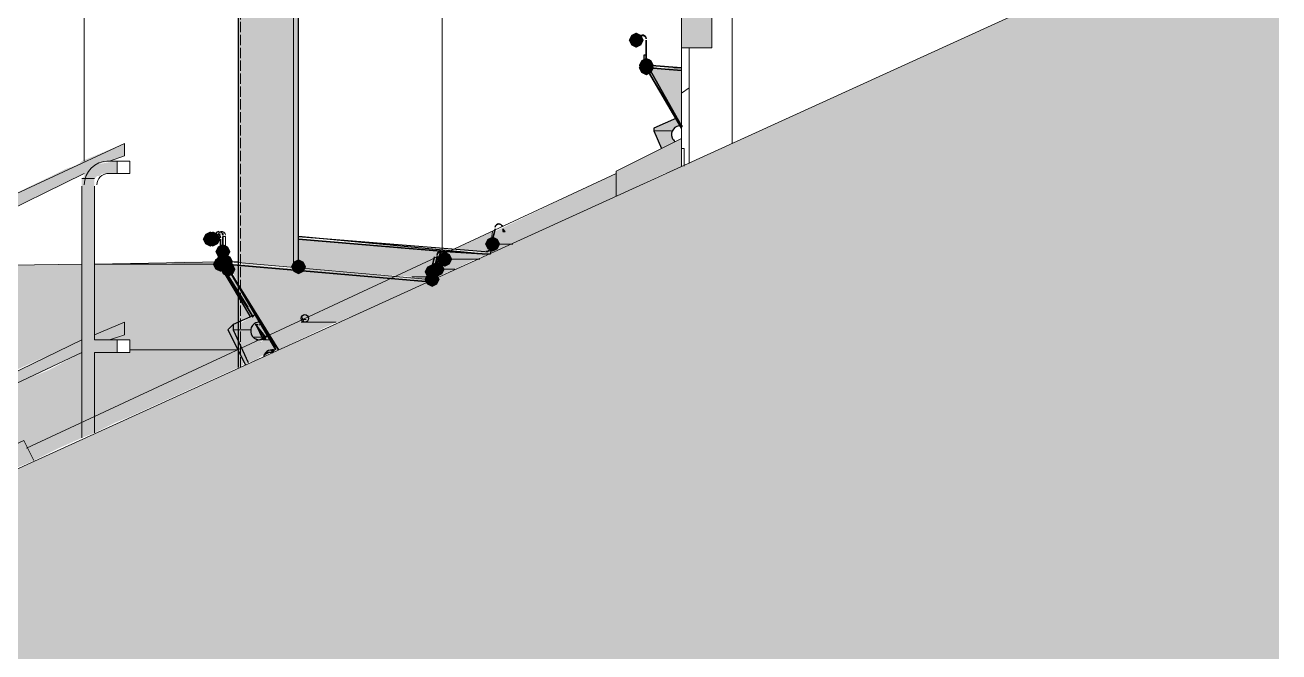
# Model space of a CAD drawing. Header units: millimetres. Extents: x -11345 to 411485, y -9810 to 73012.
# Drawn here: x 382991 to 385097, y 44463 to 45517 of the extents above; entities that cross this region are included whole.
import ezdxf

# ---------------------------------------------------------------- set-up
doc = ezdxf.new("R2010")
doc.units = ezdxf.units.MM
doc.linetypes.add('PDF_IMPORT', pattern=[1, 0.8, -0.2])
for name, color, linetype, true_color in [('PDF _Антураж', 7, 'Continuous', 0xb7c0ca), ('PDF _Несущие колонны', 7, 'Continuous', 0x787878), ('PDF _Обобщенные модели', 7, 'Continuous', 0xb5bcbf), ('PDF _Ограждение', 7, 'Continuous', 0x7f7f7f), ('PDF _Стены штриховка поверхности', 7, 'Continuous', 0xcacbcc)]:
    doc.layers.add(name, color=color, linetype=linetype, true_color=true_color)
for name, color, linetype in [('PDF _Витраж', 7, 'Continuous'), ('PDF _Крыша штриховка', 7, 'Continuous'), ('PDF _Линии', 7, 'Continuous'), ('PDF _Стены наружные', 7, 'Continuous'), ('PDF _Стены отделка', 7, 'Continuous'), ('PDF _Узлы', 7, 'Continuous')]:
    doc.layers.add(name, color=color, linetype=linetype)

msp = doc.modelspace()

# ---------------------------------------------------------------- hatches: boundary and pattern name
at = {"layer": 'PDF _Антураж', "transparency": 33554687}
for points in [[(383086.47407, 45114.50439), (383039.91065, 45114.50439), (382836.72481, 45110.27135), (382836.72481, 44907.08551), (382921.38558, 44911.31855), (383086.47407, 44987.51324)], [(383323.52422, 45118.73743), (383243.09649, 45118.73743), (383234.63042, 45114.50439), (383107.63927, 45114.50439), (383107.63927, 44995.97932), (383158.43573, 45017.14451), (383158.43573, 44995.97932), (383133.0375, 44987.51324), (383166.9018, 44987.51324), (383166.9018, 44966.34805), (383107.63927, 44966.34805), (383107.63927, 44856.28905), (383128.80446, 44864.75513), (383340.45638, 44966.34805), (383348.92245, 44970.58109), (383340.45638, 44987.51324), (383331.9903, 45004.4454), (383336.22334, 45008.67843), (383348.92245, 45012.91147), (383348.92245, 45067.94097), (383319.29118, 45110.27135), (383323.52422, 45114.50439)]]:
    msp.add_hatch(color=256, dxfattribs=at).paths.add_polyline_path(points)
h = msp.add_hatch(color=256, dxfattribs=at)
h.paths.add_polyline_path([(382995.46375, 44805.49259), (383001.81331, 44805.49259), (383086.47407, 44847.82298), (383086.47407, 44966.34805), (383031.44458, 44936.71678), (382921.38558, 44890.15336), (382836.72481, 44890.15336), (382836.72481, 44748.34658), (382815.55962, 44737.76398), (382815.55962, 44784.3274), (381630.30888, 44767.39525), (381630.30888, 44644.63714), (381858.89295, 44648.87017), (381939.32068, 44648.87017), (382654.70416, 44661.56929), (382654.70416, 44665.6842), (382661.00847, 44665.77216), (382654.70416, 44661.56929), (382658.9372, 44657.33625), (382658.9372, 44653.10321), (382664.58125, 44655.92524), (382665.81589, 44654.6906), (382625.07289, 44636.17106), (382485.38263, 44568.44245), (382443.05225, 44551.51029), (382409.18794, 44534.57814), (382413.42098, 44521.87902), (382417.65402, 44517.64599), (382430.35313, 44521.87902), (382455.75136, 44534.57814), (382493.84871, 44551.51029), (382536.17909, 44568.44245), (382680.10239, 44636.17106), (382684.33543, 44636.17106), (382680.10239, 44644.63714), (382675.86936, 44653.10321), (382680.10239, 44648.87017), (382680.10239, 44644.63714), (382684.33543, 44644.63714), (382684.33543, 44636.17106), (382697.03455, 44644.63714), (382701.26759, 44644.63714), (382709.73366, 44648.87017), (382718.19974, 44653.10321), (382900.22039, 44737.76398), (382895.98735, 44741.99702), (382895.98735, 44746.23006), (382891.75431, 44750.46309), (382891.75431, 44754.69613), (382895.98735, 44746.23006), (382900.22039, 44737.76398), (382904.45343, 44737.76398), (382955.24989, 44763.16221), (383006.04635, 44784.3274)])
h.paths.add_polyline_path([(382392.25579, 44661.56929), (381736.51966, 44650.64035), (381748.83396, 44653.10321), (381753.067, 44653.10321), (382651.86461, 44665.64457), (382578.50947, 44661.56929)], flags=0)
h.paths.add_polyline_path([(382667.40328, 44655.41214), (382667.40328, 44661.56929), (382663.17024, 44657.33625), (382663.17024, 44661.56929), (382667.40328, 44661.56929), (382669.91175, 44656.55236)], flags=0)
h.paths.add_polyline_path([(382684.33543, 44661.56929), (382697.03455, 44670.03537), (382772.9195, 44704.72563)], flags=0)
h.paths.add_polyline_path([(382921.38558, 44788.56044), (382922.44384, 44788.56044), (382920.53897, 44787.71383)], flags=0)
h.paths.add_polyline_path([(382891.75431, 44763.16221), (382879.0552, 44754.69613), (382865.88574, 44749.05208)], flags=0)
h.paths.add_polyline_path([(382671.63632, 44661.56929), (382668.30696, 44668.228), (382671.63632, 44669.8002)], flags=0)
h.paths.add_polyline_path([(382688.56847, 44648.87017), (382705.50062, 44657.33625), (382718.19974, 44661.56929), (382883.28823, 44741.99702), (382881.87722, 44746.23006), (382883.28823, 44746.23006), (382883.28823, 44741.99702), (382891.75431, 44741.99702), (382874.82216, 44737.76398), (382701.26759, 44653.10321)], flags=0)
h.paths.add_polyline_path([(381630.30888, 44890.15336), (381630.30888, 44784.3274), (382007.0493, 44788.56044), (382023.98145, 44788.56044), (382648.91158, 44798.58606), (381850.42688, 44784.3274), (381630.30888, 44784.3274), (381630.30888, 44767.39525), (382277.96375, 44780.09436), (382586.97555, 44784.3274), (382815.55962, 44784.3274), (382815.55962, 44890.15336)])
at = {"layer": 'PDF _Витраж', "true_color": 0x383e42, "transparency": 33554559}
msp.add_hatch(color=250, dxfattribs=at).paths.add_polyline_path([(384144.73366, 46363.25071), (384093.9372, 46363.25071), (384093.9372, 45478.54569), (384144.73366, 45478.54569), (384144.73366, 45529.34215), (384119.33543, 45529.34215), (384119.33543, 46316.68728), (384144.73366, 46316.68728)])
at = {"layer": 'PDF _Линии', "transparency": 33554559}
for points in [[(384030.44163, 45491.24481), (384026.20859, 45499.71088), (384017.74251, 45503.94392), (384009.27643, 45499.71088), (384005.0434, 45491.24481), (384009.27643, 45482.77873), (384017.74251, 45478.54569), (384026.20859, 45482.77873)], [(384047.37378, 45448.91442), (384043.14074, 45457.3805), (384034.67466, 45461.61354), (384026.20859, 45457.3805), (384021.97555, 45448.91442), (384026.20859, 45440.44835), (384034.67466, 45436.21531), (384043.14074, 45440.44835)], [(384047.37378, 45448.91442), (384043.14074, 45457.3805), (384034.67466, 45461.61354), (384026.20859, 45457.3805), (384021.97555, 45448.91442), (384026.20859, 45440.44835), (384034.67466, 45436.21531), (384043.14074, 45440.44835)], [(384047.37378, 45444.68138), (384043.14074, 45453.14746), (384034.67466, 45457.3805), (384026.20859, 45453.14746), (384021.97555, 45444.68138), (384026.20859, 45436.21531), (384034.67466, 45431.98227), (384043.14074, 45436.21531)], [(383315.05815, 45156.83478), (383310.82511, 45165.30085), (383302.35903, 45169.53389), (383293.89295, 45165.30085), (383289.65992, 45156.83478), (383293.89295, 45148.3687), (383302.35903, 45144.13566), (383310.82511, 45148.3687)], [(383319.29118, 45156.83478), (383315.05815, 45165.30085), (383306.59207, 45169.53389), (383298.12599, 45165.30085), (383293.89295, 45156.83478), (383298.12599, 45148.3687), (383306.59207, 45144.13566), (383315.05815, 45148.3687)], [(383789.15844, 45148.3687), (383784.9254, 45156.83478), (383776.45933, 45161.06781), (383767.99325, 45156.83478), (383763.76021, 45148.3687), (383767.99325, 45139.90262), (383776.45933, 45135.66958), (383784.9254, 45139.90262)], [(383336.22334, 45135.66958), (383331.9903, 45144.13566), (383323.52422, 45148.3687), (383315.05815, 45144.13566), (383310.82511, 45135.66958), (383315.05815, 45127.20351), (383323.52422, 45122.97047), (383331.9903, 45127.20351)], [(383336.22334, 45118.73743), (383331.9903, 45127.20351), (383323.52422, 45131.43655), (383315.05815, 45127.20351), (383310.82511, 45118.73743), (383315.05815, 45110.27135), (383323.52422, 45106.03832), (383331.9903, 45110.27135)], [(383336.22334, 45118.73743), (383331.9903, 45127.20351), (383323.52422, 45131.43655), (383315.05815, 45127.20351), (383310.82511, 45118.73743), (383315.05815, 45110.27135), (383323.52422, 45106.03832), (383331.9903, 45110.27135)], [(383340.45638, 45118.73743), (383336.22334, 45127.20351), (383327.75726, 45131.43655), (383319.29118, 45127.20351), (383315.05815, 45118.73743), (383319.29118, 45110.27135), (383327.75726, 45106.03832), (383336.22334, 45110.27135)], [(383340.45638, 45118.73743), (383336.22334, 45127.20351), (383327.75726, 45131.43655), (383319.29118, 45127.20351), (383315.05815, 45118.73743), (383319.29118, 45110.27135), (383327.75726, 45106.03832), (383336.22334, 45110.27135)], [(383708.73071, 45122.97047), (383704.49767, 45131.43655), (383696.0316, 45135.66958), (383687.56552, 45131.43655), (383683.33248, 45122.97047), (383687.56552, 45114.50439), (383696.0316, 45110.27135), (383704.49767, 45114.50439)], [(383331.9903, 45114.50439), (383327.75726, 45122.97047), (383319.29118, 45127.20351), (383310.82511, 45122.97047), (383306.59207, 45114.50439), (383310.82511, 45106.03832), (383319.29118, 45101.80528), (383327.75726, 45106.03832)], [(383331.9903, 45114.50439), (383327.75726, 45122.97047), (383319.29118, 45127.20351), (383310.82511, 45122.97047), (383306.59207, 45114.50439), (383310.82511, 45106.03832), (383319.29118, 45101.80528), (383327.75726, 45106.03832)], [(383340.45638, 45114.50439), (383336.22334, 45122.97047), (383327.75726, 45127.20351), (383319.29118, 45122.97047), (383315.05815, 45114.50439), (383319.29118, 45106.03832), (383327.75726, 45101.80528), (383336.22334, 45106.03832)], [(383340.45638, 45114.50439), (383336.22334, 45122.97047), (383327.75726, 45127.20351), (383319.29118, 45122.97047), (383315.05815, 45114.50439), (383319.29118, 45106.03832), (383327.75726, 45101.80528), (383336.22334, 45106.03832)], [(383340.45638, 45114.50439), (383336.22334, 45122.97047), (383327.75726, 45127.20351), (383319.29118, 45122.97047), (383315.05815, 45114.50439), (383319.29118, 45106.03832), (383327.75726, 45101.80528), (383336.22334, 45106.03832)], [(383340.45638, 45114.50439), (383336.22334, 45122.97047), (383327.75726, 45127.20351), (383319.29118, 45122.97047), (383315.05815, 45114.50439), (383319.29118, 45106.03832), (383327.75726, 45101.80528), (383336.22334, 45106.03832)], [(383344.68941, 45106.03832), (383340.45638, 45114.50439), (383331.9903, 45118.73743), (383323.52422, 45114.50439), (383319.29118, 45106.03832), (383323.52422, 45097.57224), (383331.9903, 45093.3392), (383340.45638, 45097.57224)], [(383463.21449, 45110.27135), (383458.98145, 45118.73743), (383450.51537, 45122.97047), (383442.0493, 45118.73743), (383437.81626, 45110.27135), (383442.0493, 45101.80528), (383450.51537, 45097.57224), (383458.98145, 45101.80528)], [(383687.56552, 45101.80528), (383683.33248, 45110.27135), (383674.86641, 45114.50439), (383666.40033, 45110.27135), (383662.16729, 45101.80528), (383666.40033, 45093.3392), (383674.86641, 45089.10616), (383683.33248, 45093.3392)], [(383696.0316, 45106.03832), (383691.79856, 45114.50439), (383683.33248, 45118.73743), (383674.86641, 45114.50439), (383670.63337, 45106.03832), (383674.86641, 45097.57224), (383683.33248, 45093.3392), (383691.79856, 45097.57224)], [(383687.56552, 45089.10616), (383683.33248, 45097.57224), (383674.86641, 45101.80528), (383666.40033, 45097.57224), (383662.16729, 45089.10616), (383666.40033, 45080.64009), (383674.86641, 45076.40705), (383683.33248, 45080.64009)]]:
    msp.add_hatch(color=256, dxfattribs=at).paths.add_polyline_path(points)
at = {"layer": 'PDF _Несущие колонны', "transparency": 33554559}
for points in [[(383450.51537, 47286.05307), (383348.92245, 47286.05307), (383348.92245, 45118.73743), (383357.38853, 45114.50439), (383425.11714, 45110.27135), (383450.51537, 45110.27135)], [(383361.62157, 45042.54274), (383357.38853, 45046.77578), (383348.92245, 45067.94097), (383348.92245, 45012.91147), (383357.38853, 45021.37755), (383370.08764, 45025.61059)], [(383378.55372, 45012.91147), (383374.32068, 45012.91147), (383370.08764, 45004.4454), (383370.08764, 45000.21236), (383374.32068, 44991.74628), (383378.55372, 44987.51324), (383387.0198, 44983.2802), (383387.0198, 44987.51324), (383391.25284, 44991.74628), (383387.0198, 45000.21236), (383382.78676, 45004.4454)], [(383348.92245, 44970.58109), (383348.92245, 44940.94982), (383357.38853, 44945.18286), (383357.38853, 44953.64894)], [(383403.95195, 44966.34805), (383395.48587, 44966.34805), (383391.25284, 44962.11501), (383391.25284, 44957.88197), (383395.48587, 44962.11501)]]:
    msp.add_hatch(color=256, dxfattribs=at).paths.add_polyline_path(points)
at = {"layer": 'PDF _Обобщенные модели', "true_color": 0x7f7f7f, "transparency": 33554559}
for points in [[(384021.97555, 45495.47784), (384017.74251, 45495.47784), (384017.74251, 45491.24481)], [(383793.39148, 45169.53389), (383797.62452, 45169.53389), (383793.39148, 45173.76693)]]:
    msp.add_hatch(color=8, dxfattribs=at).paths.add_polyline_path(points)
h = msp.add_hatch(color=8, dxfattribs=at)
h.paths.add_polyline_path([(384089.70416, 45347.3215), (384093.9372, 45343.08846), (384093.9372, 45347.3215), (384034.67466, 45444.68138), (384083.10062, 45359.00469), (384055.83986, 45347.3215), (384047.37378, 45343.08846), (384047.37378, 45338.85543), (384055.83986, 45321.92327), (384055.83986, 45317.69023), (384060.07289, 45309.22416), (384081.23809, 45317.69023), (384081.23809, 45321.92327), (384077.00505, 45330.38935), (384077.00505, 45338.85543), (384081.23809, 45343.08846)])
h.paths.add_polyline_path([(384077.42835, 45441.71826), (384038.9077, 45444.68138), (384038.9077, 45440.44835), (384093.9372, 45347.3215), (384093.9372, 45444.68138), (384047.37378, 45448.91442), (384043.14074, 45448.91442), (384081.23809, 45444.68138), (384068.53897, 45444.68138)])
h.paths.add_polyline_path([(384055.83986, 45444.68138), (384038.9077, 45448.91442), (384038.9077, 45444.68138)])
h.paths.add_polyline_path([(384030.44163, 45448.91442), (384034.67466, 45448.91442), (384034.67466, 45465.84658), (384030.44163, 45465.84658)])
h = msp.add_hatch(color=8, dxfattribs=at)
h.paths.add_polyline_path([(383315.05815, 45165.30085), (383310.82511, 45165.30085), (383310.82511, 45161.06781)])
h.paths.add_polyline_path([(383319.29118, 45165.30085), (383319.29118, 45169.53389), (383315.05815, 45165.30085)])
h.paths.add_polyline_path([(383323.52422, 45165.30085), (383319.29118, 45165.30085), (383323.52422, 45161.06781), (383327.75726, 45161.06781)])
h.paths.add_polyline_path([(383323.52422, 45135.66958), (383323.52422, 45118.73743), (383331.9903, 45118.73743), (383327.75726, 45122.97047)])
h.paths.add_polyline_path([(383391.25284, 44962.11501), (383395.48587, 44966.34805), (383403.95195, 44966.34805), (383403.95195, 44970.58109), (383408.18499, 44970.58109), (383408.18499, 44966.34805), (383412.41803, 44970.58109), (383416.65107, 44970.58109), (383425.11714, 44974.81413), (383514.01095, 45017.14451), (383518.24399, 45017.14451), (383526.71006, 45021.37755), (383535.17614, 45025.61059), (383539.40918, 45025.61059), (383670.63337, 45084.87312), (383670.63337, 45089.10616), (383674.86641, 45089.10616), (383679.09944, 45093.3392), (383683.33248, 45110.27135), (383683.33248, 45106.03832), (383679.09944, 45093.3392), (383679.09944, 45089.10616), (383683.33248, 45093.3392), (383712.96375, 45106.03832), (383746.82806, 45122.97047), (383755.29413, 45122.97047), (383755.29413, 45127.20351), (383763.76021, 45127.20351), (383763.76021, 45131.43655), (383767.99325, 45131.43655), (383763.76021, 45131.7893), (383763.76021, 45135.66958), (383751.0611, 45135.66958), (383762.3492, 45131.90688), (383717.19679, 45135.66958), (383463.21449, 45156.83478), (383450.51537, 45156.83478), (383693.91508, 45135.66958), (383683.33248, 45135.66958), (383450.51537, 45156.83478), (383450.51537, 45114.50439), (383452.96608, 45109.60298), (383361.62157, 45118.73743), (383336.22334, 45118.73743), (383454.04798, 45107.43918), (383454.69042, 45106.15429), (383348.92245, 45114.50439), (383327.75726, 45114.50439), (383332.19308, 45114.14953), (383382.78676, 45025.61059), (383387.0198, 45021.37755), (383387.0198, 45017.14451), (383399.71891, 44995.97932), (383412.41803, 44974.81413), (383399.63904, 44995.89945), (383399.71891, 44995.97932), (383399.05054, 44996.87048), (383327.75726, 45114.50439), (383358.691, 45060.77737), (383327.75726, 45110.27135), (383327.75726, 45114.50439), (383323.52422, 45114.50439), (383323.52422, 45110.27135), (383319.29118, 45110.27135), (383361.62157, 45042.54274), (383370.08764, 45025.61059), (383371.1459, 45025.61059), (383348.92245, 45012.91147), (383340.45638, 45012.91147), (383336.22334, 45008.67843), (383336.22334, 45004.4454), (383331.9903, 45004.4454), (383357.38853, 44949.4159), (383361.62157, 44945.18286), (383365.85461, 44949.4159), (383358.59797, 44965.13861), (383361.62157, 44962.11501), (383365.85461, 44953.64894), (383365.85461, 44949.4159), (383378.55372, 44953.64894)])
h.paths.add_polyline_path([(383610.31257, 45093.86833), (383561.17909, 45098.78168), (383641.0021, 45093.3392), (383645.23514, 45093.3392), (383650.52643, 45090.69355)], flags=0)
h.paths.add_polyline_path([(383700.26464, 45122.97047), (383696.0316, 45127.20351), (383696.0316, 45131.43655), (383700.26464, 45127.20351)], flags=0)
h.paths.add_polyline_path([(383674.86641, 45106.03832), (383674.86641, 45114.50439), (383679.09944, 45127.20351), (383674.86641, 45101.80528), (383670.63337, 45093.3392)], flags=0)
h.paths.add_polyline_path([(383526.89019, 45100.45431), (383465.09584, 45105.33281), (383502.88139, 45102.75652)], flags=0)
h.paths.add_polyline_path([(383645.23514, 45089.10616), (383657.60863, 45086.01279), (383377.14271, 45110.55356)], flags=0)
h.paths.add_polyline_path([(383395.48587, 44991.74628), (383397.35818, 44993.61859), (383398.43617, 44991.74628)], flags=0)
h.paths.add_polyline_path([(383378.55372, 45012.91147), (383391.25284, 44987.51324), (383387.0198, 44983.2802), (383378.55372, 44987.51324), (383374.32068, 44991.74628), (383370.08764, 45000.21236), (383370.08764, 45004.4454), (383374.32068, 45012.91147)], flags=0)
h.paths.add_polyline_path([(383357.38853, 44970.58109), (383357.38853, 44967.75906), (383353.15549, 44976.93065)], flags=0)
h.paths.add_polyline_path([(383347.71301, 44988.72268), (383348.92245, 44987.51324), (383348.92245, 44986.10223)], flags=0)
h.paths.add_polyline_path([(383340.45638, 45004.4454), (383344.68941, 45000.21236), (383344.68941, 44995.27381)], flags=0)
h.paths.add_polyline_path([(383454.74841, 45161.06781), (383450.51537, 45161.06781), (383717.19679, 45135.66958), (383729.8959, 45135.66958)])
at = {"layer": 'PDF _Ограждение', "true_color": 0xb5bcbf, "transparency": 33554559}
msp.add_hatch(color=9, dxfattribs=at).paths.add_polyline_path([(384093.9372, 45279.59289), (384093.9372, 45326.15631), (383983.8782, 45271.12681), (383983.8782, 45228.79643), (384064.30593, 45266.89377), (384077.00505, 45271.12681)])
at = {"layer": 'PDF _Ограждение', "true_color": 0xa0a8af, "transparency": 33554559}
h = msp.add_hatch(color=253, dxfattribs=at)
h.paths.add_polyline_path([(382925.61862, 45186.46604), (382967.949, 45207.63124), (383090.70711, 45266.89377), (383090.70711, 45262.66073), (383086.47407, 45258.4277), (383086.47407, 44987.51324), (383039.91065, 44966.34805), (382921.38558, 44907.08551), (382836.72481, 44907.08551), (382836.72481, 45186.46604)])
h.paths.add_polyline_path([(381630.30888, 44907.08551), (381630.30888, 45186.46604), (382815.55962, 45186.46604), (382815.55962, 44907.08551)], flags=0)
h.paths.add_polyline_path([(380423.89295, 44907.08551), (380423.89295, 45186.46604), (381609.14369, 45186.46604), (381609.14369, 44907.08551)], flags=0)
h.paths.add_polyline_path([(380402.72776, 44907.08551), (379217.47702, 44907.08551), (379217.47702, 45186.46604), (380402.72776, 45186.46604)], flags=0)
h.paths.add_polyline_path([(378011.0611, 44907.08551), (378011.0611, 45186.46604), (379196.31183, 45186.46604), (379196.31183, 44907.08551)], flags=0)
h.paths.add_polyline_path([(376804.64517, 44987.51324), (376804.64517, 45186.46604), (377989.8959, 45186.46604), (377989.8959, 44907.08551), (376804.64517, 44907.08551), (376804.64517, 44983.2802), (376800.41213, 44983.2802), (376783.47997, 44974.81413), (376783.47997, 44907.08551), (376584.52717, 44907.08551), (376525.26464, 44890.15336), (376783.47997, 44890.15336), (376783.47997, 44720.83183), (376804.64517, 44720.83183), (376804.64517, 44890.15336), (377989.8959, 44890.15336), (377989.8959, 44737.76398), (378011.0611, 44737.76398), (378011.0611, 44890.15336), (379196.31183, 44890.15336), (379196.31183, 44754.69613), (379217.47702, 44754.69613), (379217.47702, 44890.15336), (380402.72776, 44890.15336), (380402.72776, 44767.39525), (380423.89295, 44767.39525), (380423.89295, 44890.15336), (381609.14369, 44890.15336), (381609.14369, 44606.53979), (381630.30888, 44606.53979), (381630.30888, 44890.15336), (382815.55962, 44890.15336), (382815.55962, 44737.76398), (382836.72481, 44746.23006), (382836.72481, 44890.15336), (382925.61862, 44890.15336), (382938.31773, 44894.3864), (382967.949, 44907.08551), (383086.47407, 44966.34805), (383086.47407, 44822.42475), (383107.63927, 44830.89082), (383107.63927, 44966.34805), (383145.73661, 44966.34805), (383145.73661, 44987.51324), (383133.0375, 44987.51324), (383154.20269, 44995.97932), (383158.43573, 44995.97932), (383158.43573, 45017.14451), (383107.63927, 44995.97932), (383107.63927, 45258.4277), (383111.87231, 45262.66073), (383116.10534, 45262.66073), (383120.33838, 45266.89377), (383145.73661, 45266.89377), (383145.73661, 45288.05897), (383120.33838, 45283.82593), (383116.10534, 45283.82593), (383133.0375, 45288.05897), (383158.43573, 45296.52504), (383158.43573, 45317.69023), (383107.63927, 45296.52504), (383086.47407, 45288.05897), (383082.24104, 45283.82593), (383073.77496, 45279.59289), (383061.07584, 45275.35985), (383044.14369, 45266.89377), (382921.38558, 45207.63124), (375763.31773, 45207.63124), (375763.31773, 45186.46604), (376783.47997, 45186.46604), (376783.47997, 44983.2802), (376787.71301, 44983.2802)], flags=0)
at = {"layer": 'PDF _Ограждение', "true_color": 0xb6c1cb, "transparency": 33554559}
h = msp.add_hatch(color=9, dxfattribs=at)
h.paths.add_polyline_path([(383852.65402, 45169.53389), (383856.88705, 45169.53389), (383865.35313, 45173.76693), (383983.8782, 45228.79643), (383983.8782, 45266.89377), (383903.45048, 45228.79643), (383789.15844, 45173.76693), (383780.69236, 45169.53389), (383776.45933, 45148.3687), (383772.22629, 45135.66958), (383776.45933, 45135.66958), (383810.32363, 45148.3687)])
h.paths.add_polyline_path([(383797.62452, 45169.53389), (383793.39148, 45169.53389), (383793.39148, 45173.76693)], flags=0)
h.paths.add_polyline_path([(383772.22629, 45139.90262), (383776.45933, 45169.53389), (383712.96375, 45139.90262), (383708.73071, 45139.90262), (383755.29413, 45135.66958), (383763.76021, 45131.43655), (383772.22629, 45131.43655), (383772.22629, 45135.66958)])
for points in [[(383348.92245, 44940.94982), (383348.92245, 44970.58109), (383285.42688, 44940.94982), (383107.63927, 44856.28905), (383107.63927, 44830.89082), (383141.50357, 44847.82298), (383162.66877, 44856.28905)], [(383086.47407, 44822.42475), (383086.47407, 44847.82298), (383052.60977, 44830.89082), (383031.44458, 44822.42475), (382993.34723, 44805.49259), (383006.04635, 44784.3274), (383048.37673, 44805.49259)]]:
    msp.add_hatch(color=9, dxfattribs=at).paths.add_polyline_path(points)
at = {"layer": 'PDF _Узлы', "true_color": 0x939393, "transparency": 33554687}
msp.add_hatch(color=252, dxfattribs=at).paths.add_polyline_path([(385097.16729, 27657.45425), (385097.16729, 45736.76103), (382303.36198, 44462.61649), (382303.36198, 44187.46899), (382857.89, 44458.38345), (382857.89, 33367.82298), (374988.67172, 32334.96162), (374988.67172, 32258.76693), (375471.23809, 32322.2625), (375471.23809, 27657.45425)])

# ---------------------------------------------------------------- linework, layer by layer
at = {"layer": 'PDF _Антураж', "color": 7, "lineweight": 18, "ltscale": 11.854135}
msp.add_lwpolyline([(383086.47407, 45114.50439), (376766.54782, 45025.61059)], dxfattribs=at)
at = {"layer": 'PDF _Антураж', "color": 7, "lineweight": 18}
for points in [[(383331.9903, 45118.73743), (383323.52422, 45118.73743), (383319.29118, 45118.73743), (383107.63927, 45114.50439)], [(383348.92245, 45118.73743), (383340.45638, 45118.73743)], [(382684.33543, 44636.17106), (382671.63632, 44670.03537), (382989.11419, 44818.19171), (383006.04635, 44784.3274)]]:
    msp.add_lwpolyline(points, dxfattribs=at)
at = {"layer": 'PDF _Антураж', "lineweight": 0}
for points in [[(383323.52422, 45114.50439), (383107.63927, 45114.50439), (383323.52422, 45114.50439)], [(383327.75726, 45114.50439), (383175.36788, 45114.50439), (383327.75726, 45114.50439)], [(383319.29118, 45114.50439), (383234.63042, 45114.50439), (383319.29118, 45114.50439)], [(383319.29118, 45118.73743), (383315.05815, 45118.73743), (383319.29118, 45118.73743)], [(383348.92245, 45118.73743), (383348.92245, 45118.73743), (383348.92245, 45118.73743)], [(383348.92245, 45118.73743), (383348.92245, 45118.73743), (383348.92245, 45118.73743)], [(383348.92245, 45118.73743), (383348.92245, 45118.73743), (383348.92245, 45118.73743)], [(383450.51537, 45110.27135), (383450.51537, 45110.27135), (383450.51537, 45110.27135)], [(383450.51537, 45110.27135), (383450.51537, 45110.27135), (383450.51537, 45110.27135)], [(383450.51537, 45110.27135), (383450.51537, 45110.27135), (383450.51537, 45110.27135)], [(383348.92245, 44970.58109), (383166.9018, 44970.58109), (383348.92245, 44970.58109)]]:
    msp.add_lwpolyline(points, dxfattribs=at)
for points in [[(383348.92245, 45118.73743), (383348.92245, 45118.73743), (383348.92245, 45118.73743)], [(383450.51537, 45110.27135), (383450.51537, 45110.27135), (383450.51537, 45110.27135)], [(383107.63927, 44995.97932), (383107.63927, 44995.97932), (383107.63927, 44995.97932)]]:
    msp.add_lwpolyline(points, close=True, dxfattribs=at)
at = {"layer": 'PDF _Витраж', "lineweight": 18}
msp.add_lwpolyline([(384093.9372, 45529.34215), (384093.9372, 45478.54569), (384144.73366, 45478.54569), (384144.73366, 45529.34215)], close=True, dxfattribs=at)
at = {"layer": 'PDF _Витраж', "color": 250, "lineweight": 0, "true_color": 0x383e42}
msp.add_lwpolyline([(384144.73366, 45478.54569), (384093.9372, 45478.54569), (384144.73366, 45478.54569)], dxfattribs=at)
at = {"layer": 'PDF _Крыша штриховка', "lineweight": 9}
for points in [[(383090.70711, 45288.05897), (383090.70711, 47383.41295)], [(383691.79856, 45139.90262), (383691.79856, 47286.05307)]]:
    msp.add_lwpolyline(points, dxfattribs=at)
at = {"layer": 'PDF _Линии', "lineweight": 30, "ltscale": 21.673921}
msp.add_lwpolyline([(383348.92245, 47286.05307), (383348.92245, 44940.94982)], dxfattribs=at)
at = {"layer": 'PDF _Линии', "lineweight": 30}
for points in [[(383450.51537, 45114.50439), (383454.74841, 45106.03832), (383450.51537, 45114.50439), (383450.51537, 45110.27135), (383450.51537, 47286.05307)], [(384038.9077, 45448.91442), (384034.67466, 45448.91442), (384034.67466, 45465.84658), (384030.44163, 45465.84658), (384030.44163, 45448.91442)], [(384034.67466, 45448.91442), (384043.14074, 45448.91442), (384038.9077, 45448.91442), (384038.9077, 45444.68138), (384093.9372, 45440.44835), (384038.9077, 45444.68138), (384093.9372, 45347.3215), (384038.9077, 45444.68138)], [(384034.67466, 45448.91442), (384034.67466, 45448.91442)], [(384085.47113, 45360.02062), (384047.37378, 45343.08846), (384047.37378, 45338.85543), (384060.07289, 45309.22416)], [(383323.52422, 45135.66958), (383323.52422, 45161.06781), (383323.52422, 45122.97047)], [(383767.99325, 45131.43655), (383696.0316, 45135.66958), (383450.51537, 45156.83478), (383696.0316, 45135.66958), (383767.99325, 45131.43655), (383763.76021, 45131.43655), (383450.51537, 45161.06781), (383763.76021, 45135.66958)], [(383331.9903, 45114.50439), (383327.75726, 45114.50439), (383331.9903, 45118.73743), (383336.22334, 45118.73743), (383327.75726, 45118.73743), (383327.75726, 45135.66958), (383323.52422, 45135.66958), (383323.52422, 45118.73743), (383327.75726, 45114.50439), (383323.52422, 45114.50439), (383319.29118, 45114.50439), (383319.29118, 45135.66958), (383319.29118, 45131.43655), (383319.29118, 45114.50439), (383327.75726, 45114.50439), (383323.52422, 45114.50439), (383323.52422, 45110.27135), (383327.75726, 45110.27135), (383323.52422, 45110.27135), (383374.32068, 45025.61059), (383323.52422, 45110.27135)], [(383772.22629, 45135.66958), (383776.45933, 45148.3687), (383772.22629, 45131.43655), (383763.76021, 45131.43655)], [(383319.29118, 45114.50439), (383319.29118, 45114.50439)], [(383323.52422, 45118.73743), (383323.52422, 45118.73743)], [(383327.75726, 45118.73743), (383327.75726, 45118.73743)], [(383691.79856, 45127.20351), (383696.0316, 45122.97047), (383696.0316, 45127.20351)], [(383679.09944, 45089.10616), (383683.33248, 45106.03832), (383679.09944, 45089.10616), (383679.09944, 45093.3392), (383679.09944, 45106.03832)], [(383378.55372, 45029.84363), (383340.45638, 45012.91147), (383340.45638, 45004.4454), (383365.85461, 44949.4159)], [(383340.45638, 45012.91147), (383336.22334, 45008.67843), (383331.9903, 45004.4454), (383361.62157, 44945.18286)]]:
    msp.add_lwpolyline(points, dxfattribs=at)
at = {"layer": 'PDF _Линии', "lineweight": 9}
msp.add_lwpolyline([(385097.16729, 45736.76103), (382303.36198, 44462.61649), (382303.36198, 44187.46899), (382857.89, 44458.38345), (382857.89, 33367.82298), (376097.72776, 32478.88492), (374988.67172, 32334.96162), (374988.67172, 32258.76693), (375471.23809, 32322.2625), (375471.23809, 27996.09731)], dxfattribs=at)
at = {"layer": 'PDF _Линии', "lineweight": 30}
for points in [[(384017.74251, 45495.47784), (384017.74251, 45491.24481), (384021.97555, 45495.47784, -0.7675616319), (384034.67466, 45493.4812, 0.7675616319), (384022.76026, 45496.4268)], [(384093.3254, 45347.24709, 0.5567505898), (384077.94483, 45327.25424, 0.1478366763), (384083.13965, 45320.50124)], [(383316.6538, 45169.51322, 0.2512772488), (383310.82511, 45165.30085), (383306.59207, 45156.83478), (383310.82511, 45161.06781)], [(383312.60265, 45167.58686, 0.0684354207), (383311.6188, 45166.25163, 0.2530018042), (383307.38576, 45162.01859, -0.2682641328), (383312.81761, 45165.30085)], [(383314.46287, 45165.11483, -0.3396343516), (383319.29118, 45159.07118, 0.267964948), (383316.00892, 45164.51129)], [(383318.69591, 45169.34787, -0.3396343506), (383323.52422, 45163.30421, 0.1103869992), (383322.86281, 45166.00361)], [(383689.22732, 45135.65305, 0.3394950428), (383683.44823, 45130.51884, -0.3984604671), (383689.22732, 45135.65305)], [(383690.35172, 45134.57826, 0.1985605038), (383687.68127, 45130.51884, -0.26858682), (383691.8399, 45135.31821)], [(383695.68436, 45131.39934, 0.1991598284), (383692.4517, 45135.03297, -0.1991598284), (383696.0316, 45131.43655), (383700.26464, 45122.97047), (383700.26464, 45127.20351), (383700.26464, 45131.43655, 0.268199303), (383695.11389, 45135.55384)], [(383674.29594, 45092.83487, 0.0610784159), (383674.75066, 45094.25691, -0.0588597543), (383674.86641, 45093.3392), (383683.33248, 45127.20351), (383679.09944, 45093.3392), (383674.86641, 45089.10616), (383674.86641, 45101.80528), (383674.86641, 45089.10616), (383670.63337, 45089.10616), (383674.86641, 45089.10616)], [(383386.40799, 45017.0701, 0.5567505942), (383371.02742, 44997.07725, 0.6683087304), (383398.3888, 44996.20579)], [(383395.48587, 44987.51324), (383378.55372, 45012.91147), (383391.25284, 44987.51324, 0.1129220861), (383394.16305, 44991.97364)]]:
    msp.add_lwpolyline(points, format="xyb", dxfattribs=at)
for points in [[(384034.67466, 45457.3805), (384034.67466, 45491.24481)], [(384093.9372, 45444.68138), (384043.14074, 45448.91442)], [(384093.9372, 45343.08846), (384034.67466, 45444.68138)], [(383780.69236, 45173.76693), (383772.22629, 45139.90262)], [(383793.39148, 45173.76693), (383793.39148, 45169.53389), (383797.62452, 45169.53389)], [(383306.59207, 45161.06781), (383302.35903, 45156.83478)], [(383319.29118, 45122.97047), (383319.29118, 45156.83478)], [(383323.52422, 45118.73743), (383323.52422, 45135.66958)], [(383370.08764, 45025.61059), (383323.52422, 45110.27135), (383319.29118, 45110.27135)], [(383416.65107, 44970.58109), (383327.75726, 45114.50439), (383670.63337, 45084.87312), (383327.75726, 45114.50439), (383412.41803, 44970.58109), (383327.75726, 45114.50439)], [(383679.09944, 45127.20351), (383670.63337, 45093.3392)], [(383378.55372, 45012.91147), (383395.48587, 44987.51324)], [(383408.18499, 44966.34805), (383403.95195, 44970.58109), (383408.18499, 44966.34805), (383408.18499, 44970.58109)]]:
    msp.add_lwpolyline(points, close=True, dxfattribs=at)
for points in [[(384038.9077, 45459.37714, 0.3833683939), (384044.7116, 45453.17226, -0.3833683939)], [(383793.04424, 45177.96276, 0.7673640706), (383780.80899, 45177.08148, -0.7673640706)], [(383772.11054, 45140.82033, -0.3843394724), (383765.33107, 45135.69439, 0.3843394724), (383772.11054, 45140.82033, -0.3802278011), (383765.43028, 45135.68612, 0.3802278011)], [(383323.52422, 45124.96711, 0.3833683698), (383329.32812, 45118.76223, -0.3833683698)]]:
    msp.add_lwpolyline(points, format="xyb", close=True, dxfattribs=at)
msp.add_circle((383461.09914, 45023.49229), 6.34658, dxfattribs=at)
for centre, radius, start, end in [((384091.81079, 45332.37211), 14.94748, 73.07936198, 78.34631991), ((383787.04466, 45175.88322), 6.34976, 19.11713221, 169.12248129), ((383787.04466, 45175.88322), 6.34976, 19.11713221, 169.12248129), ((383787.04466, 45175.88322), 6.34976, 19.11713221, 169.12248129), ((383787.04466, 45175.88322), 6.34976, 19.11713221, 169.12248129), ((383316.89132, 45162.76762), 6.85185, 51.20254657, 60.72428493), ((383693.97446, 45129.33829), 6.29018, 19.12689597, 34.2589636), ((383765.87907, 45142.01578), 6.3451, 265.0453804, 349.14033375), ((383765.87907, 45142.01578), 6.3451, 265.0453804, 349.14033375), ((383333.76194, 45125.05803), 6.00537, 180.86745834, 195.69518578), ((383334.10602, 45125.08496), 6.34744, 209.08920064, 263.80093092), ((383672.71971, 45095.45902), 6.37829, 321.24863921, 349.13659768), ((383452.63957, 45019.26296), 6.34215, 340.05020611, 68.1039095), ((383380.67853, 44998.14378), 14.76929, 84.18482542, 100.80869609), ((383381.01564, 44999.43481), 13.43343, 72.14353388, 78.56163671), ((383385.24867, 45003.66784), 13.43344, 72.14354136, 78.56163657), ((383406.06387, 44955.7491), 14.83149, 68.35974533, 160.46863458), ((383401.83683, 44951.55079), 14.79704, 68.81327291, 100.76099202)]:
    msp.add_arc(centre, radius, start, end, dxfattribs=at)
at = {"layer": 'PDF _Несущие колонны', "color": 7, "linetype": 'PDF_IMPORT', "lineweight": 18, "ltscale": 21.673921}
msp.add_lwpolyline([(383353.15549, 44940.94982), (383353.15549, 47286.05307)], dxfattribs=at)
at = {"layer": 'PDF _Несущие колонны', "color": 7, "lineweight": 18}
msp.add_lwpolyline([(383442.0493, 45110.27135), (383442.0493, 47286.05307)], dxfattribs=at)
at = {"layer": 'PDF _Несущие колонны', "lineweight": 0}
for points in [[(383357.38853, 45114.50439), (383357.38853, 45114.50439), (383357.38853, 45114.50439)], [(383348.92245, 45012.91147), (383348.92245, 45012.91147), (383348.92245, 45012.91147)], [(383387.0198, 44983.2802), (383387.0198, 44983.2802), (383387.0198, 44983.2802)], [(383403.95195, 44966.34805), (383395.48587, 44966.34805), (383403.95195, 44966.34805)], [(383357.38853, 44945.18286), (383357.38853, 44945.18286), (383357.38853, 44945.18286)], [(383391.25284, 44957.88197), (383391.25284, 44957.88197), (383391.25284, 44957.88197)]]:
    msp.add_lwpolyline(points, close=True, dxfattribs=at)
for points in [[(383450.51537, 45110.27135), (383450.51537, 45110.27135), (383450.51537, 45110.27135)], [(383391.25284, 44991.74628), (383374.32068, 44991.74628), (383391.25284, 44991.74628)], [(383387.0198, 44987.51324), (383378.55372, 44987.51324), (383387.0198, 44987.51324)]]:
    msp.add_lwpolyline(points, dxfattribs=at)
at = {"layer": 'PDF _Обобщенные модели', "color": 8, "lineweight": 0, "true_color": 0x7f7f7f}
for points in [[(384017.74251, 45491.24481), (384017.74251, 45491.24481), (384017.74251, 45491.24481)], [(384034.67466, 45491.24481), (384034.67466, 45491.24481), (384034.67466, 45491.24481)], [(384034.67466, 45448.91442), (384034.67466, 45448.91442), (384034.67466, 45448.91442)], [(384034.67466, 45444.68138), (384034.67466, 45444.68138), (384034.67466, 45444.68138)], [(384034.67466, 45444.68138), (384034.67466, 45444.68138), (384034.67466, 45444.68138)], [(384093.9372, 45347.3215), (384093.9372, 45347.3215), (384093.9372, 45347.3215)], [(384093.9372, 45343.08846), (384093.9372, 45343.08846), (384093.9372, 45343.08846)], [(383780.69236, 45173.76693), (383780.69236, 45173.76693), (383780.69236, 45173.76693)], [(383793.39148, 45173.76693), (383793.39148, 45173.76693), (383793.39148, 45173.76693)], [(383306.59207, 45161.06781), (383306.59207, 45161.06781), (383306.59207, 45161.06781)], [(383310.82511, 45161.06781), (383310.82511, 45161.06781), (383310.82511, 45161.06781)], [(383310.82511, 45161.06781), (383310.82511, 45161.06781), (383310.82511, 45161.06781)], [(383319.29118, 45156.83478), (383319.29118, 45156.83478), (383319.29118, 45156.83478)], [(383323.52422, 45135.66958), (383323.52422, 45135.66958), (383323.52422, 45135.66958)], [(383323.52422, 45135.66958), (383323.52422, 45135.66958), (383323.52422, 45135.66958)], [(383323.52422, 45127.20351), (383323.52422, 45127.20351), (383323.52422, 45127.20351)], [(383323.52422, 45110.27135), (383323.52422, 45110.27135), (383323.52422, 45110.27135)], [(383327.75726, 45118.73743), (383327.75726, 45118.73743), (383327.75726, 45118.73743)], [(383327.75726, 45114.50439), (383327.75726, 45114.50439), (383327.75726, 45114.50439)], [(383327.75726, 45114.50439), (383327.75726, 45114.50439), (383327.75726, 45114.50439)], [(383450.51537, 45114.50439), (383450.51537, 45114.50439), (383450.51537, 45114.50439)], [(383679.09944, 45127.20351), (383679.09944, 45127.20351), (383679.09944, 45127.20351)], [(383683.33248, 45127.20351), (383683.33248, 45127.20351), (383683.33248, 45127.20351)], [(383696.0316, 45122.97047), (383696.0316, 45122.97047), (383696.0316, 45122.97047)], [(383674.86641, 45101.80528), (383674.86641, 45101.80528), (383674.86641, 45101.80528)], [(383674.86641, 45089.10616), (383674.86641, 45089.10616), (383674.86641, 45089.10616)], [(383674.86641, 45089.10616), (383674.86641, 45089.10616), (383674.86641, 45089.10616)], [(383679.09944, 45093.3392), (383679.09944, 45093.3392), (383679.09944, 45093.3392)], [(383679.09944, 45089.10616), (383679.09944, 45089.10616), (383679.09944, 45089.10616)], [(383683.33248, 45106.03832), (383683.33248, 45106.03832), (383683.33248, 45106.03832)], [(383340.45638, 45012.91147), (383340.45638, 45012.91147), (383340.45638, 45012.91147)], [(383378.55372, 45012.91147), (383378.55372, 45012.91147), (383378.55372, 45012.91147)], [(383378.55372, 45012.91147), (383378.55372, 45012.91147), (383378.55372, 45012.91147)], [(383378.55372, 45012.91147), (383378.55372, 45012.91147), (383378.55372, 45012.91147)], [(383403.95195, 44970.58109), (383403.95195, 44970.58109), (383403.95195, 44970.58109)], [(383403.95195, 44970.58109), (383403.95195, 44970.58109), (383403.95195, 44970.58109)], [(383408.18499, 44966.34805), (383403.95195, 44966.34805), (383408.18499, 44966.34805)], [(383408.18499, 44966.34805), (383408.18499, 44966.34805), (383408.18499, 44966.34805)], [(383412.41803, 44970.58109), (383412.41803, 44970.58109), (383412.41803, 44970.58109)], [(383361.62157, 44945.18286), (383361.62157, 44945.18286), (383361.62157, 44945.18286)]]:
    msp.add_lwpolyline(points, close=True, dxfattribs=at)
at = {"layer": 'PDF _Обобщенные модели', "color": 7, "lineweight": 9}
for points in [[(384034.67466, 45493.4812, 0.7675616319), (384022.76026, 45496.4268, -0.7675616319)], [(383793.04424, 45177.96276, 0.7673640706), (383780.80899, 45177.08148, -0.7673640706)], [(383327.75726, 45163.30421, 0.7675616323), (383315.84286, 45166.24981, -0.7675616323)], [(383772.11054, 45140.82033, -0.3802278011), (383765.43028, 45135.68612, 0.3802278011), (383772.11054, 45140.82033, -0.3843394724), (383765.33107, 45135.69439, 0.3843394724)], [(383331.9903, 45129.20015, 0.3833683736), (383337.79419, 45122.99527, -0.3833683736)], [(383672.20422, 45093.364, 0.3843394415), (383678.9837, 45098.48995, -0.3843394415)]]:
    msp.add_lwpolyline(points, format="xyb", close=True, dxfattribs=at)
at = {"layer": 'PDF _Обобщенные модели', "color": 8, "lineweight": 0, "true_color": 0x7f7f7f}
for points in [[(384034.67466, 45457.3805), (384034.67466, 45457.3805), (384034.67466, 45457.3805)], [(384038.9077, 45448.91442), (384038.9077, 45448.91442), (384038.9077, 45448.91442)], [(384093.9372, 45347.3215), (384034.67466, 45444.68138), (384093.9372, 45347.3215)], [(384093.9372, 45444.68138), (384081.23809, 45444.68138), (384093.9372, 45444.68138)], [(384093.9372, 45347.3215), (384093.9372, 45347.3215), (384093.9372, 45347.3215)], [(384093.9372, 45347.3215), (384093.9372, 45347.3215), (384093.9372, 45347.3215)], [(384077.00505, 45338.85543), (384047.37378, 45338.85543), (384077.00505, 45338.85543)], [(383302.35903, 45156.83478), (383302.35903, 45156.83478), (383302.35903, 45156.83478)], [(383306.59207, 45156.83478), (383306.59207, 45156.83478), (383306.59207, 45156.83478)], [(383319.29118, 45165.30085), (383315.05815, 45165.30085), (383319.29118, 45165.30085)], [(383327.75726, 45161.06781), (383323.52422, 45161.06781), (383327.75726, 45161.06781)], [(383327.75726, 45122.97047), (383323.52422, 45135.66958), (383327.75726, 45122.97047)], [(383687.56552, 45127.20351), (383687.56552, 45131.43655), (383687.56552, 45127.20351)], [(383772.22629, 45139.90262), (383772.22629, 45139.90262), (383772.22629, 45139.90262)], [(383772.22629, 45135.66958), (383772.22629, 45135.66958), (383772.22629, 45135.66958)], [(383772.22629, 45135.66958), (383772.22629, 45135.66958), (383772.22629, 45135.66958)], [(383319.29118, 45122.97047), (383319.29118, 45122.97047), (383319.29118, 45122.97047)], [(383319.29118, 45114.50439), (383319.29118, 45114.50439), (383319.29118, 45114.50439)], [(383323.52422, 45122.97047), (383323.52422, 45122.97047), (383323.52422, 45122.97047)], [(383323.52422, 45118.73743), (383323.52422, 45118.73743), (383323.52422, 45118.73743)], [(383323.52422, 45114.50439), (383323.52422, 45114.50439), (383323.52422, 45114.50439)], [(383365.85461, 45042.54274), (383323.52422, 45110.27135), (383365.85461, 45042.54274)], [(383331.9903, 45118.73743), (383327.75726, 45122.97047), (383331.9903, 45118.73743)], [(383331.9903, 45118.73743), (383327.75726, 45118.73743), (383331.9903, 45118.73743)], [(383327.75726, 45114.50439), (383327.75726, 45114.50439), (383327.75726, 45114.50439)], [(383327.75726, 45114.50439), (383327.75726, 45114.50439), (383327.75726, 45114.50439)], [(383327.75726, 45114.50439), (383327.75726, 45114.50439), (383327.75726, 45114.50439)], [(383327.75726, 45114.50439), (383327.75726, 45114.50439), (383327.75726, 45114.50439)], [(383327.75726, 45114.50439), (383327.75726, 45114.50439), (383327.75726, 45114.50439)], [(383327.75726, 45114.50439), (383327.75726, 45114.50439), (383327.75726, 45114.50439)], [(383327.75726, 45114.50439), (383327.75726, 45114.50439), (383327.75726, 45114.50439)], [(383327.75726, 45114.50439), (383327.75726, 45114.50439), (383327.75726, 45114.50439)], [(383327.75726, 45114.50439), (383327.75726, 45114.50439), (383327.75726, 45114.50439)], [(383327.75726, 45114.50439), (383327.75726, 45114.50439), (383327.75726, 45114.50439)], [(383327.75726, 45114.50439), (383327.75726, 45114.50439), (383327.75726, 45114.50439)], [(383327.75726, 45114.50439), (383327.75726, 45114.50439), (383327.75726, 45114.50439)], [(383412.41803, 44974.81413), (383327.75726, 45114.50439), (383412.41803, 44974.81413)], [(383327.75726, 45110.27135), (383327.75726, 45110.27135), (383327.75726, 45110.27135)], [(383450.51537, 45110.27135), (383450.51537, 45110.27135), (383450.51537, 45110.27135)], [(383450.51537, 45110.27135), (383450.51537, 45110.27135), (383450.51537, 45110.27135)], [(383450.51537, 45110.27135), (383450.51537, 45110.27135), (383450.51537, 45110.27135)], [(383683.33248, 45127.20351), (383683.33248, 45127.20351), (383683.33248, 45127.20351)], [(383683.33248, 45127.20351), (383683.33248, 45127.20351), (383683.33248, 45127.20351)], [(383683.33248, 45127.20351), (383683.33248, 45127.20351), (383683.33248, 45127.20351)], [(383683.33248, 45127.20351), (383683.33248, 45127.20351), (383683.33248, 45127.20351)], [(383696.0316, 45127.20351), (383696.0316, 45127.20351), (383696.0316, 45127.20351)], [(383696.0316, 45127.20351), (383696.0316, 45127.20351), (383696.0316, 45127.20351)], [(383700.26464, 45122.97047), (383696.0316, 45127.20351), (383700.26464, 45122.97047)], [(383700.26464, 45127.20351), (383700.26464, 45127.20351), (383700.26464, 45127.20351)], [(383700.26464, 45127.20351), (383700.26464, 45127.20351), (383700.26464, 45127.20351)], [(383700.26464, 45127.20351), (383700.26464, 45127.20351), (383700.26464, 45127.20351)], [(383700.26464, 45127.20351), (383700.26464, 45127.20351), (383700.26464, 45127.20351)], [(383700.26464, 45127.20351), (383700.26464, 45127.20351), (383700.26464, 45127.20351)], [(383700.26464, 45127.20351), (383700.26464, 45127.20351), (383700.26464, 45127.20351)], [(383700.26464, 45127.20351), (383700.26464, 45127.20351), (383700.26464, 45127.20351)], [(383755.29413, 45122.97047), (383700.26464, 45122.97047), (383755.29413, 45122.97047)], [(383454.74841, 45106.03832), (383454.74841, 45106.03832), (383454.74841, 45106.03832)], [(383670.63337, 45093.3392), (383641.0021, 45093.3392), (383670.63337, 45093.3392)], [(383670.63337, 45093.3392), (383670.63337, 45093.3392), (383670.63337, 45093.3392)], [(383670.63337, 45093.3392), (383670.63337, 45093.3392), (383670.63337, 45093.3392)], [(383670.63337, 45093.3392), (383670.63337, 45093.3392), (383670.63337, 45093.3392)], [(383670.63337, 45089.10616), (383670.63337, 45089.10616), (383670.63337, 45089.10616)], [(383670.63337, 45089.10616), (383670.63337, 45089.10616), (383670.63337, 45089.10616)], [(383670.63337, 45089.10616), (383670.63337, 45089.10616), (383670.63337, 45089.10616)], [(383679.09944, 45101.80528), (383674.86641, 45101.80528), (383679.09944, 45101.80528)], [(383674.86641, 45101.80528), (383674.86641, 45101.80528), (383674.86641, 45101.80528)], [(383674.86641, 45101.80528), (383674.86641, 45101.80528), (383674.86641, 45101.80528)], [(383674.86641, 45093.3392), (383674.86641, 45101.80528), (383674.86641, 45093.3392)], [(383674.86641, 45093.3392), (383674.86641, 45093.3392), (383674.86641, 45093.3392)], [(383674.86641, 45093.3392), (383674.86641, 45093.3392), (383674.86641, 45093.3392)], [(383674.86641, 45093.3392), (383674.86641, 45093.3392), (383674.86641, 45093.3392)], [(383674.86641, 45093.3392), (383674.86641, 45093.3392), (383674.86641, 45093.3392)], [(383674.86641, 45093.3392), (383674.86641, 45093.3392), (383674.86641, 45093.3392)], [(383674.86641, 45093.3392), (383674.86641, 45093.3392), (383674.86641, 45093.3392)], [(383679.09944, 45093.3392), (383674.86641, 45093.3392), (383679.09944, 45093.3392)], [(383679.09944, 45093.3392), (383674.86641, 45093.3392), (383679.09944, 45093.3392)], [(383674.86641, 45089.10616), (383674.86641, 45089.10616), (383674.86641, 45089.10616)], [(383674.86641, 45089.10616), (383674.86641, 45089.10616), (383674.86641, 45089.10616)], [(383674.86641, 45089.10616), (383674.86641, 45089.10616), (383674.86641, 45089.10616)], [(383674.86641, 45089.10616), (383674.86641, 45089.10616), (383674.86641, 45089.10616)], [(383674.86641, 45089.10616), (383674.86641, 45089.10616), (383674.86641, 45089.10616)], [(383674.86641, 45089.10616), (383674.86641, 45089.10616), (383674.86641, 45089.10616)], [(383679.09944, 45093.3392), (383679.09944, 45093.3392), (383679.09944, 45093.3392)], [(383679.09944, 45089.10616), (383679.09944, 45089.10616), (383679.09944, 45089.10616)], [(383679.09944, 45089.10616), (383679.09944, 45089.10616), (383679.09944, 45089.10616)], [(383679.09944, 45089.10616), (383679.09944, 45089.10616), (383679.09944, 45089.10616)], [(383679.09944, 45089.10616), (383679.09944, 45089.10616), (383679.09944, 45089.10616)], [(383712.96375, 45106.03832), (383683.33248, 45106.03832), (383712.96375, 45106.03832)], [(383370.08764, 45025.61059), (383370.08764, 45025.61059), (383370.08764, 45025.61059)], [(383340.45638, 45008.67843), (383340.45638, 45012.91147), (383340.45638, 45008.67843)], [(383370.08764, 45004.4454), (383340.45638, 45004.4454), (383370.08764, 45004.4454)], [(383374.32068, 45012.91147), (383374.32068, 45012.91147), (383374.32068, 45012.91147)], [(383395.48587, 44991.74628), (383378.55372, 45012.91147), (383395.48587, 44991.74628)], [(383395.48587, 44987.51324), (383378.55372, 45012.91147), (383395.48587, 44987.51324)], [(383454.74841, 45021.37755), (383454.74841, 45021.37755), (383454.74841, 45021.37755)], [(383454.74841, 45021.37755), (383454.74841, 45021.37755), (383454.74841, 45021.37755)], [(383454.74841, 45021.37755), (383454.74841, 45021.37755), (383454.74841, 45021.37755)], [(383463.21449, 45021.37755), (383454.74841, 45021.37755), (383463.21449, 45021.37755)], [(383463.21449, 45021.37755), (383454.74841, 45021.37755), (383463.21449, 45021.37755)], [(383454.74841, 45017.14451), (383454.74841, 45017.14451), (383454.74841, 45017.14451)], [(383454.74841, 45017.14451), (383454.74841, 45017.14451), (383454.74841, 45017.14451)], [(383454.74841, 45017.14451), (383454.74841, 45017.14451), (383454.74841, 45017.14451)], [(383454.74841, 45017.14451), (383454.74841, 45017.14451), (383454.74841, 45017.14451)], [(383454.74841, 45017.14451), (383454.74841, 45017.14451), (383454.74841, 45017.14451)], [(383458.98145, 45017.14451), (383454.74841, 45017.14451), (383458.98145, 45017.14451)], [(383458.98145, 45017.14451), (383458.98145, 45017.14451), (383458.98145, 45017.14451)], [(383458.98145, 45017.14451), (383458.98145, 45017.14451), (383458.98145, 45017.14451)], [(383458.98145, 45017.14451), (383458.98145, 45017.14451), (383458.98145, 45017.14451)], [(383514.01095, 45017.14451), (383458.98145, 45017.14451), (383514.01095, 45017.14451)], [(383395.48587, 44987.51324), (383391.25284, 44987.51324), (383395.48587, 44987.51324)], [(383403.95195, 44987.51324), (383391.25284, 44987.51324), (383403.95195, 44987.51324)], [(383403.95195, 44966.34805), (383395.48587, 44966.34805), (383403.95195, 44966.34805)], [(383403.95195, 44966.34805), (383395.48587, 44966.34805), (383403.95195, 44966.34805)], [(383408.18499, 44966.34805), (383408.18499, 44966.34805), (383408.18499, 44966.34805)], [(383408.18499, 44966.34805), (383408.18499, 44966.34805), (383408.18499, 44966.34805)], [(383408.18499, 44966.34805), (383408.18499, 44966.34805), (383408.18499, 44966.34805)]]:
    msp.add_lwpolyline(points, dxfattribs=at)
at = {"layer": 'PDF _Обобщенные модели', "color": 7, "lineweight": 9}
for points in [[(384034.67466, 45448.91442), (384034.67466, 45448.91442)], [(384034.67466, 45448.91442), (384034.67466, 45448.91442)], [(384038.9077, 45448.91442), (384043.14074, 45448.91442)], [(384034.67466, 45444.68138), (384038.9077, 45444.68138)], [(383700.26464, 45131.43655), (383700.26464, 45127.20351), (383700.26464, 45131.43655)], [(383767.99325, 45131.43655), (383763.76021, 45131.43655)], [(383319.29118, 45114.50439), (383319.29118, 45114.50439)], [(383319.29118, 45114.50439), (383319.29118, 45114.50439)], [(383323.52422, 45118.73743), (383323.52422, 45118.73743)], [(383323.52422, 45118.73743), (383323.52422, 45118.73743)], [(383323.52422, 45114.50439), (383327.75726, 45114.50439)], [(383323.52422, 45110.27135), (383323.52422, 45110.27135)], [(383327.75726, 45118.73743), (383327.75726, 45118.73743)], [(383327.75726, 45118.73743), (383327.75726, 45118.73743)], [(383327.75726, 45114.50439), (383327.75726, 45114.50439)], [(383327.75726, 45114.50439), (383327.75726, 45114.50439)], [(383331.9903, 45118.73743), (383336.22334, 45118.73743), (383670.63337, 45089.10616), (383674.86641, 45089.10616)], [(383336.22334, 45118.73743), (383670.63337, 45089.10616)]]:
    msp.add_lwpolyline(points, dxfattribs=at)
for points in [[(384044.7116, 45453.17226, -0.3833683939), (384038.9077, 45459.37714, 0.3795432671), (384044.7116, 45453.17226)], [(383316.6538, 45169.51322, 0.2512772488), (383311.6188, 45166.25163, 0.2530018042), (383307.38576, 45162.01859, -0.2682641328), (383312.81761, 45165.30085)], [(383312.60265, 45167.58686, 0.0684354207), (383310.82511, 45165.30085), (383310.82511, 45161.06781), (383315.05815, 45165.30085, -0.3396343516), (383319.29118, 45159.07118, 0.267964948), (383316.00892, 45164.51129)], [(383322.86281, 45166.00361, -0.1103869992), (383323.52422, 45163.30421, 0.3396343506), (383318.69591, 45169.34787)], [(383689.22732, 45135.65305, 0.3394950428), (383683.33248, 45131.43655), (383679.09944, 45093.3392), (383687.56552, 45131.43655, -0.26858682), (383691.8399, 45135.31821, -0.1991598284), (383695.68436, 45131.39934, 0.1991598284), (383692.4517, 45135.03297)], [(383683.44823, 45130.51884, -0.3984604671), (383690.35172, 45134.57826, 0.1985605038), (383687.68127, 45130.51884, -0.7673640517), (383699.9174, 45131.39934, 0.7673640517), (383687.68215, 45130.51806)], [(383695.11389, 45135.55384, -0.268199303), (383699.9174, 45131.39934, 0.066122214), (383699.17331, 45132.87925)], [(383329.32812, 45118.76223, -0.3833683698), (383323.52422, 45124.96711, 0.3795432376), (383329.32812, 45118.76223)], [(383674.29594, 45092.83487, 0.0610784159), (383674.75066, 45094.25691, -0.0588597543), (383674.29594, 45092.83487)]]:
    msp.add_lwpolyline(points, format="xyb", dxfattribs=at)
msp.add_lwpolyline([(383327.75726, 45127.20351), (383327.75726, 45161.06781)], close=True, dxfattribs=at)
for centre, radius, start, end in [((383787.04466, 45175.88322), 6.34976, 19.11713221, 169.12248129), ((383787.04466, 45175.88322), 6.34976, 19.11713221, 169.12248129), ((383787.04466, 45175.88322), 6.34976, 19.11713221, 169.12248129), ((383787.04466, 45175.88322), 6.34976, 19.11713221, 169.12248129), ((383316.89132, 45162.76762), 6.85185, 51.20254657, 60.72428493), ((383765.87907, 45142.01578), 6.3451, 265.0453804, 349.14033375), ((383765.8827, 45142.0105), 6.34054, 265.90821491, 349.18099606), ((383333.76194, 45125.05803), 6.00537, 180.86745834, 195.69518578), ((383334.10602, 45125.08496), 6.34744, 209.08920064, 263.80093092), ((383672.71971, 45095.45902), 6.37829, 321.24863921, 349.13659768)]:
    msp.add_arc(centre, radius, start, end, dxfattribs=at)
at = {"layer": 'PDF _Обобщенные модели', "color": 8, "true_color": 0x7f7f7f, "transparency": 33554559}
for points in [[(383780.69236, 45173.76693), (383772.22629, 45139.90262), (383772.22629, 45139.90262)], [(383772.22629, 45139.90262), (383772.22629, 45139.90262), (383780.69236, 45173.76693)], [(383776.45933, 45148.3687), (383772.22629, 45135.66958), (383772.22629, 45135.66958)], [(383772.22629, 45135.66958), (383772.22629, 45135.66958), (383776.45933, 45148.3687)], [(383772.22629, 45135.66958), (383772.22629, 45131.43655), (383772.22629, 45131.43655)]]:
    msp.add_solid(points, dxfattribs=at)
at = {"layer": 'PDF _Ограждение', "color": 7, "lineweight": 9}
for points in [[(383983.8782, 45228.79643), (383983.8782, 45271.12681), (384093.9372, 45326.15631)], [(383145.73661, 45288.05897), (383128.80446, 45288.05897)], [(383128.80446, 45266.89377), (383145.73661, 45266.89377)], [(383086.47407, 45245.72858), (383086.47407, 44822.42475)], [(383145.73661, 44987.51324), (383107.63927, 44987.51324), (383107.63927, 45245.72858)], [(383107.63927, 44830.89082), (383107.63927, 44966.34805), (383145.73661, 44966.34805)]]:
    msp.add_lwpolyline(points, dxfattribs=at)
for points in [[(383158.43573, 45296.52504), (383158.43573, 45317.69023), (382921.38558, 45207.63124), (383158.43573, 45317.69023), (383158.43573, 45296.52504), (383133.0375, 45288.05897)], [(383145.73661, 45288.05897), (383145.73661, 45266.89377), (383166.9018, 45266.89377), (383166.9018, 45288.05897)], [(383090.70711, 45266.89377), (382925.61862, 45186.46604)], [(383158.43573, 44995.97932), (383158.43573, 45017.14451), (383107.63927, 44995.97932), (383158.43573, 45017.14451), (383158.43573, 44995.97932), (383133.0375, 44987.51324)], [(382921.38558, 44907.08551), (383086.47407, 44987.51324)], [(383145.73661, 44987.51324), (383145.73661, 44966.34805), (383166.9018, 44966.34805), (383166.9018, 44987.51324)], [(383086.47407, 44966.34805), (382925.61862, 44890.15336)]]:
    msp.add_lwpolyline(points, close=True, dxfattribs=at)
at = {"layer": 'PDF _Ограждение', "color": 7, "lineweight": 18}
msp.add_lwpolyline([(384098.17024, 45279.59289), (384098.17024, 45309.22416), (384093.9372, 45309.22416), (384093.9372, 45279.59289)], dxfattribs=at)
for points in [[(383145.73661, 45288.05897), (383145.73661, 45266.89377), (383166.9018, 45266.89377), (383166.9018, 45288.05897)], [(383145.73661, 44987.51324), (383145.73661, 44966.34805), (383166.9018, 44966.34805), (383166.9018, 44987.51324)]]:
    msp.add_lwpolyline(points, close=True, dxfattribs=at)
at = {"layer": 'PDF _Ограждение', "color": 7, "lineweight": 9, "ltscale": 2.66993}
msp.add_lwpolyline([(383983.8782, 45266.89377), (382993.34723, 44805.49259)], dxfattribs=at)
at = {"layer": 'PDF _Ограждение', "color": 253, "lineweight": 0, "true_color": 0xa0a8af}
msp.add_lwpolyline([(383107.63927, 45258.4277), (383086.47407, 45258.4277), (383107.63927, 45258.4277)], dxfattribs=at)
at = {"layer": 'PDF _Ограждение', "color": 9, "lineweight": 0, "true_color": 0xb6c1cb}
for points in [[(383772.22629, 45139.90262), (383776.45933, 45169.53389), (383772.22629, 45139.90262)], [(383772.22629, 45131.43655), (383763.76021, 45131.43655), (383772.22629, 45131.43655)], [(383810.32363, 45148.3687), (383776.45933, 45148.3687), (383810.32363, 45148.3687)], [(383776.45933, 45148.3687), (383776.45933, 45148.3687), (383776.45933, 45148.3687)], [(383776.45933, 45148.3687), (383776.45933, 45148.3687), (383776.45933, 45148.3687)]]:
    msp.add_lwpolyline(points, dxfattribs=at)
msp.add_lwpolyline([(383776.45933, 45169.53389), (383776.45933, 45169.53389), (383776.45933, 45169.53389)], close=True, dxfattribs=at)
at = {"layer": 'PDF _Ограждение', "color": 7, "lineweight": 9}
for centre, radius, start, end in [((383130.92164, 45247.84443), 40.21453, 90.00095073, 179.99904925), ((383130.92324, 45247.84284), 19.05094, 90.00681219, 179.99318785)]:
    msp.add_arc(centre, radius, start, end, dxfattribs=at)
at = {"layer": 'PDF _Стены наружные', "lineweight": 9}
msp.add_lwpolyline([(384093.9372, 45402.351), (384106.63632, 45410.81708)], dxfattribs=at)
at = {"layer": 'PDF _Стены отделка', "lineweight": 9}
msp.add_lwpolyline([(384106.63632, 45283.82593), (384106.63632, 45478.54569), (384093.9372, 45478.54569), (384093.9372, 45279.59289)], dxfattribs=at)
at = {"layer": 'PDF _Стены штриховка поверхности', "color": 7, "lineweight": 9}
msp.add_lwpolyline([(384178.59797, 45317.69023), (384178.59797, 46541.03832)], dxfattribs=at)

doc.saveas('drawing.dxf')
